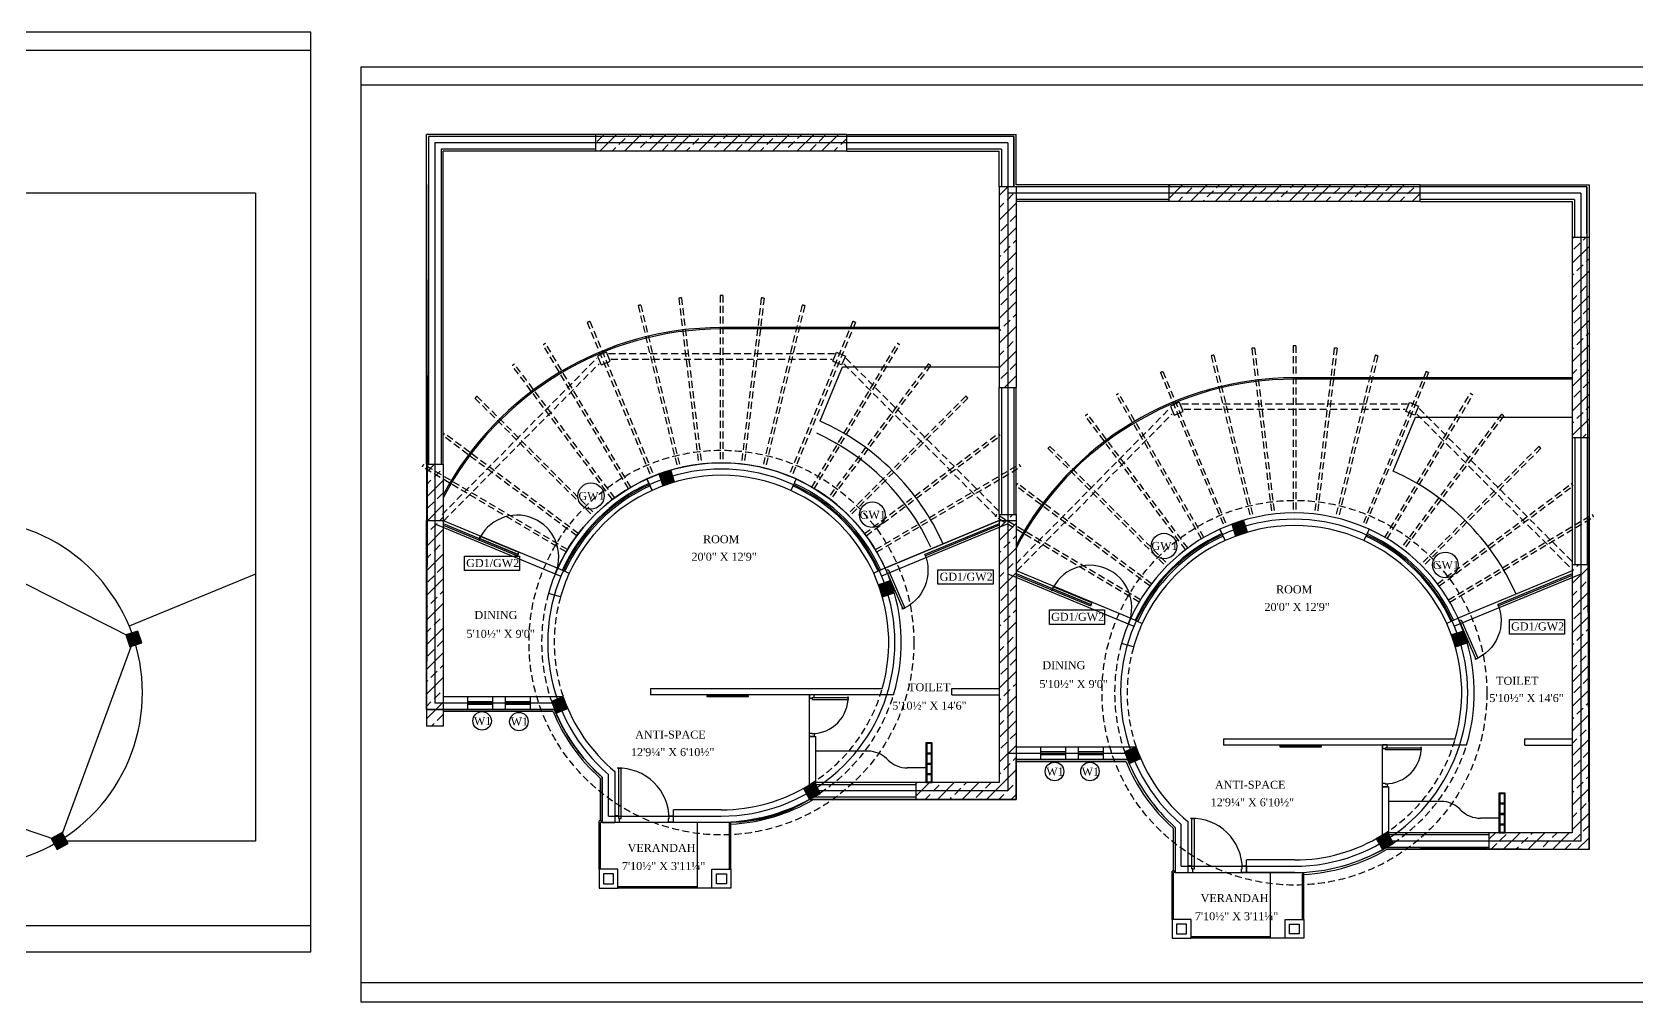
# Model space of a CAD drawing. Extents: x -87 to 3795, y -1857 to 1499.
# Drawn here: x 1951 to 3102, y -100 to 596 of the extents above; entities that cross this region are included whole.
import ezdxf

# ---------------------------------------------------------------- set-up
doc = ezdxf.new("R2010")
doc.units = 0
doc.header["$LTSCALE"] = 20
doc.header["$MEASUREMENT"] = 0
doc.linetypes.add('HIDDEN', pattern=[0.375, 0.25, -0.125])
doc.layers.get('0').update_dxf_attribs({"linetype": 'CONTINUOUS'})
for name, color, linetype in [('AREA', 3, 'CONTINUOUS'), ('border', 230, 'CONTINUOUS'), ('centreline', 31, 'CONTINUOUS'), ('COLUMN', 31, 'CONTINUOUS'), ('DOOR', 1, 'CONTINUOUS'), ('glass', 4, 'CONTINUOUS'), ('GLASS BRICKS', 4, 'CONTINUOUS'), ('HATCH', 8, 'CONTINUOUS'), ('kalkaal', 7, 'CONTINUOUS'), ('pergola', 7, 'CONTINUOUS'), ('text', 2, 'CONTINUOUS'), ('wall', 13, 'CONTINUOUS'), ('win text', 2, 'CONTINUOUS'), ('window', 4, 'CONTINUOUS'), ('window sill', 5, 'CONTINUOUS')]:
    doc.layers.add(name, color=color, linetype=linetype)
doc.layers.add('correct', color=230, linetype='CONTINUOUS', plot=False)
doc.styles.add('style5', font='times_2.ttf')
pattern_1 = [(45, (-93171.765, 73218.856), (-8.8388348, 8.8388348), []), (45, (-93162.926, 73218.856), (-8.8388348, 8.8388348), [6.25, -3.125])]

# ---------------------------------------------------------------- blocks, each defined once
blk = doc.blocks.new('DR1H902')
at = {"color": 0}
for p, q in [((-0.5, 0), (-0.5, 1)), ((-0.5, 1), (-0.45, 1)), ((-0.45, 0), (-0.45, 1)), ((-0.5, 0), (-0.45, 0))]:
    blk.add_line(p, q, dxfattribs=at)
blk.add_arc((-0.5, 0), 1, 0, 91.707, dxfattribs=at)
blk = doc.blocks.new('A$C3B4262AC')
at = {"layer": 'DOOR'}
for p, q in [((0, 4), (0, 0)), ((2.5, 4), (0, 4)), ((0, 0), (3, 0)), ((2.5, 2.25), (2.5, 4)), ((3, 2.25), (2.5, 2.25)), ((3, 0), (3, 2.25))]:
    blk.add_line(p, q, dxfattribs=at)
blk = doc.blocks.new('A$C1F9E242A')
blk.add_blockref('A$C3B4262AC', (0, 0))
at = {"xscale": -1}
blk.add_blockref('A$C3B4262AC', (36, 0), dxfattribs=at)
at = {"layer": 'DOOR', "xscale": -31, "yscale": 31, "zscale": 68.88888888888889}
blk.add_blockref('DR1H902', (18, 2.25), dxfattribs=at)
blk = doc.blocks.new('*U18')
at = {"xscale": 1.333333333333333, "yscale": 1.333333333333333, "zscale": 1.333333333333333}
blk.add_blockref('A$C1F9E242A', (-44, -5.4), dxfattribs=at)
blk = doc.blocks.new('DR1H1802')
at = {"color": 0}
for p, q in [((-0.5, 0.1125), (-1.5, 0.1125)), ((-1.5, 0.0625), (-1.5, 0.1125)), ((-0.5, 0.0625), (-1.5, 0.0625)), ((-0.5, 0.0625), (-0.5, 0.1125)), ((-0.5, 0.09375), (-0.5, 0.09375))]:
    blk.add_line(p, q, dxfattribs=at)
blk.add_arc((-0.5, 0), 1, 0, 180, dxfattribs=at)

msp = doc.modelspace()

# ---------------------------------------------------------------- hatches: boundary and pattern name
at = {"layer": 'HATCH'}
h = msp.add_hatch(dxfattribs=at)
h.set_pattern_fill('ANSI33', color=256, scale=50, style=0)
h.set_pattern_definition(pattern_1)
h.paths.add_polyline_path([(2355.2, 522.2), (2355.2, 510.2), (2535.2, 510.2), (2535.2, 522.2)])
h = msp.add_hatch(dxfattribs=at)
h.set_pattern_fill('ANSI33', color=256, scale=50, style=0)
h.set_pattern_definition(pattern_1)
h.paths.add_polyline_path([(2644.5, 340.8), (2656.5, 340.8), (2656.5, 484.7), (2644.5, 484.7)])
h = msp.add_hatch(dxfattribs=at)
h.set_pattern_fill('ANSI33', color=256, scale=50, style=0)
h.set_pattern_definition(pattern_1)
h.paths.add_polyline_path([(2766.3, 486.2), (2766.3, 474.2), (2946.3, 474.2), (2946.3, 474.2), (2946.3, 486.2)])
h = msp.add_hatch(dxfattribs=at)
h.set_pattern_fill('ANSI33', color=256, scale=50, style=0)
h.set_pattern_definition(pattern_1)
h.paths.add_polyline_path([(3067.5, 448.7), (3055.5, 448.7), (3055.5, 304.8), (3067.5, 304.8)])
h = msp.add_hatch(dxfattribs=at)
h.set_pattern_fill('ANSI33', color=256, scale=50, style=0)
h.set_pattern_definition(pattern_1)
h.paths.add_polyline_path([(2245.6, 285.6), (2233.6, 285.6), (2233.6, 97.7), (2245.6, 97.7)])
for points in [[(2400.2, 278.7), (2403.1, 270.1), (2411.6, 273), (2408.8, 281.5)], [(2811.2, 242.6), (2814, 234.1), (2822.6, 236.9), (2819.7, 245.5)], [(2557.8, 199.2), (2560.6, 190.6), (2569.1, 193.4), (2566.3, 202)], [(2018, 163.2), (2020.8, 154.6), (2029.4, 157.4), (2026.6, 166)], [(2968.8, 163.2), (2971.6, 154.7), (2980.2, 157.5), (2977.4, 166)], [(2323.2, 115.3), (2326.6, 107), (2334.9, 110.4), (2331.5, 118.7)], [(2734.2, 79.3), (2737.6, 71), (2745.9, 74.4), (2742.5, 82.7)], [(2504, 53.1), (2508.3, 45.2), (2516.2, 49.5), (2511.9, 57.4)], [(1964.3, 17.2), (1968.6, 9.3), (1976.5, 13.6), (1972.2, 21.5)], [(2914.9, 17.1), (2919.3, 9.2), (2927.2, 13.5), (2922.9, 21.4)]]:
    msp.add_hatch(color=256, dxfattribs=at).paths.add_polyline_path(points)
h = msp.add_hatch(dxfattribs=at)
h.set_pattern_fill('ANSI33', color=256, scale=50, style=0)
h.set_pattern_definition(pattern_1)
h.paths.add_polyline_path([(2644.5, 57.2), (2584.9, 57.2), (2584.9, 45.2), (2656.5, 45.2), (2656.5, 249.6), (2644.5, 249.6)])
h = msp.add_hatch(dxfattribs=at)
h.set_pattern_fill('ANSI33', color=256, scale=50, style=0)
h.set_pattern_definition(pattern_1)
h.paths.add_polyline_path([(3055.5, 21.2), (2995.9, 21.2), (2995.9, 9.2), (3067.5, 9.2), (3067.5, 213.6), (3055.5, 213.6)])

# ---------------------------------------------------------------- linework, layer by layer
for p, q in [((2233.6, 285.6), (2233.6, 522.2)), ((2355.2, 522.2), (2233.6, 522.2)), ((2535.2, 522.2), (2656.5, 522.2)), ((2656.5, 486.2), (2656.5, 522.2)), ((2245.6, 285.6), (2245.6, 510.2)), ((2355.2, 510.2), (2245.6, 510.2)), ((2535.2, 510.2), (2644.5, 510.2)), ((2644.5, 484.7), (2644.5, 510.2)), ((2766.3, 486.2), (2656.5, 486.2)), ((2946.3, 486.2), (3067.5, 486.2)), ((3067.5, 486.2), (3067.5, 448.7)), ((2766.3, 474.2), (2656.5, 474.2)), ((2946.3, 474.2), (3055.5, 474.2)), ((3055.5, 474.2), (3055.5, 448.7)), ((2529.8, 383.7), (2445.2, 383.7)), ((2529.8, 382.7), (2445.2, 382.7)), ((2644.5, 383.7), (2529.8, 383.7)), ((2644.5, 382.7), (2529.8, 382.7)), ((2515.9, 316.7), (2532, 355.5)), ((2532, 355.5), (2644.5, 355.5)), ((2940.8, 347.7), (2856.2, 347.7)), ((2940.8, 346.7), (2856.2, 346.7)), ((3055.5, 347.7), (2940.8, 347.7)), ((3055.5, 346.7), (2940.8, 346.7)), ((2644.5, 249.6), (2644.5, 340.8)), ((2656.5, 249.6), (2656.5, 340.8)), ((2926.9, 280.7), (2943, 319.5)), ((2943, 319.5), (3055.5, 319.5)), ((3055.5, 304.8), (3055.5, 213.6)), ((3067.5, 304.8), (3067.5, 213.6)), ((2245.6, 245.3), (2327.8, 211.2)), ((2644.5, 245.2), (2562.5, 211.2)), ((2656.5, 209.3), (2738.8, 175.2)), ((3055.5, 209.2), (2973.6, 175.2)), ((2508.4, 90.2), (2508.4, 120.2)), ((2610.4, 124.7), (2644.6, 124.7)), ((2610.4, 120.2), (2610.4, 124.7)), ((2610.4, 120.2), (2644.6, 120.2)), ((2324.4, 108.2), (2245.6, 108.2)), ((2919.4, 54.2), (2919.4, 84.2)), ((3021.5, 88.7), (3055.5, 88.7)), ((3021.5, 84.2), (3021.5, 88.7)), ((3021.5, 84.2), (3055.5, 84.2)), ((2552.4, 79.7), (2512.9, 79.7)), ((2735.5, 72.2), (2656.5, 72.2)), ((2358.2, 60.5), (2358.2, 29.7)), ((2591.9, 67.7), (2578.5, 67.7)), ((2584.9, 57.2), (2512.9, 57.2)), ((2584.9, 45.2), (2511.3, 45.2)), ((2963.4, 43.7), (2923.9, 43.7)), ((2359.7, 29.7), (2357.4, 29.7)), ((2357.4, -5), (2357.4, 29.7)), ((2359.7, 28.7), (2358.4, 28.7)), ((2358.4, -5), (2358.4, 28.7)), ((2427.9, -18.5), (2427.9, 28.7)), ((2450.9, -5), (2450.9, 28.9)), ((2451.9, -5), (2451.9, 28.9)), ((2769.2, 24.5), (2769.2, -6.3)), ((3002.9, 31.7), (2989.6, 31.7)), ((2995.9, 21.2), (2923.9, 21.2)), ((2995.9, 9.2), (2922.3, 9.2)), ((2770.7, -6.3), (2768.5, -6.3)), ((2768.5, -41), (2768.5, -6.3)), ((2770.7, -7.3), (2769.5, -7.3)), ((2769.5, -41), (2769.5, -7.3)), ((2839, -54.5), (2839, -7.3)), ((2862, -41), (2862, -7.1)), ((2863, -41), (2863, -7.1)), ((2427.9, -17.5), (2370.9, -17.5)), ((2438.4, -18.5), (2370.9, -18.5)), ((2839, -53.5), (2782, -53.5)), ((2849.5, -54.5), (2782, -54.5))]:
    msp.add_line(p, q)
for points in [[(2357.4, -18.5), (2370.9, -18.5), (2370.9, -5), (2357.4, -5)], [(2451.9, -18.5), (2438.4, -18.5), (2438.4, -5), (2451.9, -5)], [(2768.5, -54.5), (2782, -54.5), (2782, -41), (2768.5, -41)], [(2863, -54.5), (2849.5, -54.5), (2849.5, -41), (2863, -41)]]:
    msp.add_lwpolyline(points, close=True)
at = {"linetype": 'HIDDEN'}
for centre in [(2445.2, 157.7), (2856.2, 121.7)]:
    msp.add_circle(centre, 138, dxfattribs=at)
for centre, radius, start, end in [((2445.2, 157.7), 226, 90, 152.0209), ((2445.2, 157.7), 225, 90, 152.5041), ((2856.2, 121.7), 226, 90, 152.0669), ((2856.2, 121.7), 225, 90, 152.551), ((2445.2, 157.7), 174, 23.982, 66.018), ((2856.2, 121.7), 174, 23.982, 66.018), ((2445.2, 157.7), 129, 114.4991, 155.5009), ((2445.2, 157.7), 120, 114.4991, 155.5009), ((2445.2, 157.7), 120, 24.4991, 65.5009), ((2445.2, 157.7), 129, 24.4991, 65.5009), ((2856.2, 121.7), 129, 114.4991, 155.5009), ((2856.2, 121.7), 120, 114.4991, 155.5009), ((2856.2, 121.7), 120, 24.4991, 65.5009), ((2856.2, 121.7), 129, 24.4991, 65.5009), ((2445.2, 157.7), 130.5, 202.291, 228.1897), ((2549.5, 58.8), 21.1, 43.4413, 82.0364), ((2578.6, 87.5), 19.8, 225.7427, 270.1546), ((2856.2, 121.7), 130.5, 202.291, 228.1897), ((2445.2, 157.7), 130.5, 272.9649, 300.4503), ((2960.5, 22.8), 21.1, 43.4413, 82.0364), ((2989.6, 51.5), 19.8, 225.7427, 270.1546), ((2856.2, 121.7), 130.5, 272.9649, 300.4503)]:
    msp.add_arc(centre, radius, start, end)
for centre, radius, start, end in [((2445.2, 157.7), 129, 164.1278, 198.9656), ((2445.2, 157.7), 120, 164.1278, 198.9656), ((2856.2, 121.7), 129, 164.1278, 198.9656), ((2856.2, 121.7), 120, 164.1278, 198.9656), ((2445.2, 157.7), 120, 301.7883, 344.038), ((2445.2, 157.7), 129, 303.2907, 343.1003), ((2856.2, 121.7), 120, 301.7883, 344.038), ((2856.2, 121.7), 129, 303.2907, 343.1003)]:
    msp.add_arc(centre, radius, start, end, dxfattribs=at)
at = {"layer": 'AREA'}
for points in [[(2856.2, -7.3, 0.134203), (2922.1, 10.7), (3067.5, 9.2), (3066, 484.7), (2655, 484.7), (2655, 520.7), (2235.1, 520.7), (2233.6, 109.7), (2325.4, 109.7, 0.116775), (2359.7, 61.1), (2359.7, 28.7), (2451.9, 28.9, 0.14088), (2508.3, 45.2), (2656.5, 45.2), (2656.5, 73.7), (2736.5, 73.7, 0.116775), (2770.7, 25.1), (2770.7, -7.3), (2856.2, -7.3)], [(2245.6, 245.3), (2327.8, 211.2, -0.108644), (2361, 255.5, -0.198648), (2454.7, 286.4, -0.273839), (2562.5, 211.2), (2644.5, 245.2), (2656.5, 245.2), (2656.5, 45.2), (2508.3, 45.2, -0.054707), (2482.4, 34.2, -0.060154), (2451.9, 28.9), (2359.7, 28.7), (2359.7, 61.1, -0.046657), (2343.2, 78.7, -0.069738), (2325.4, 109.7), (2233.6, 109.7), (2233.6, 245.3), (2245.6, 245.3)]]:
    msp.add_lwpolyline(points, format="xyb", dxfattribs=at)
at = {"layer": 'border', "lineweight": -2}
for p, q in [((1237.7, 582.8), (2150.6, 582.8)), ((2186.5, 557.8), (3254.1, 557.8)), ((1237.7, -45.2), (2150.6, -45.2)), ((2186.5, -86.3), (3254.1, -86.3))]:
    msp.add_line(p, q, dxfattribs=at)
at = {"layer": 'centreline'}
for p, q in [((2650.5, 516.2), (2239.6, 516.2)), ((2239.6, 516.2), (2239.6, 114.2)), ((2650.5, 516.2), (2650.5, 51.2)), ((2110.9, 480.2), (1699.9, 480.2)), ((2110.9, 480.2), (2110.9, 15.2)), ((3061.5, 480.2), (2650.5, 480.2)), ((3061.5, 480.2), (3061.5, 15.2)), ((2239.6, 242.9), (2330.1, 205.4)), ((2650.5, 242.8), (2560.1, 205.4)), ((2023.7, 160.3), (1866.3, 239.9)), ((2110.9, 206.8), (2020.4, 169.4)), ((2650.5, 206.9), (2741, 169.4)), ((3061.5, 206.8), (2971.1, 169.4)), ((2023.7, 160.3), (1970.4, 15.4)), ((2328.4, 114.2), (2239.6, 114.2)), ((1789.3, 76.8), (1970.4, 15.4)), ((2739.4, 78.2), (2650.5, 78.2)), ((2364.1, 33.2), (2364.1, 63.2)), ((2650.5, 51.2), (2509.6, 51.2)), ((2364.1, 33.2), (2445.1, 33.2)), ((2775, -2.8), (2775, 27.2)), ((2110.9, 15.2), (1969.9, 15.2)), ((3061.5, 15.2), (2920.5, 15.2)), ((2775, -2.8), (2856.1, -2.8))]:
    msp.add_line(p, q, dxfattribs=at)
for centre in [(2445.1, 157.7), (1905.4, 121.7), (2856, 121.7)]:
    msp.add_arc(centre, 124.5, 269.991, 229.413, dxfattribs=at)
at = {"layer": 'COLUMN'}
for points in [[(2403.1, 270.1), (2411.6, 273), (2408.8, 281.5), (2400.2, 278.7)], [(2814, 234.1), (2822.6, 236.9), (2819.7, 245.5), (2811.2, 242.6)], [(2560.6, 190.6), (2569.1, 193.4), (2566.3, 202), (2557.8, 199.2)], [(2020.8, 154.6), (2029.4, 157.4), (2026.6, 166), (2018, 163.2)], [(2971.6, 154.7), (2980.2, 157.5), (2977.4, 166), (2968.8, 163.2)], [(2326.6, 107), (2334.9, 110.4), (2331.5, 118.7), (2323.2, 115.3)], [(2737.6, 71), (2745.9, 74.4), (2742.5, 82.7), (2734.2, 79.3)], [(2508.3, 45.2), (2516.2, 49.5), (2511.9, 57.4), (2504, 53.1)], [(1968.6, 9.3), (1976.5, 13.6), (1972.2, 21.5), (1964.3, 17.2)], [(2919.3, 9.2), (2927.2, 13.5), (2922.9, 21.4), (2914.9, 17.1)]]:
    msp.add_lwpolyline(points, close=True, dxfattribs=at)
at = {"layer": 'correct', "color": 3}
for points in [[(1237.7, -64.3), (2150.6, -64.3), (2150.6, 595.7), (1237.7, 595.7)], [(2186.5, -100.1), (3254.1, -100.1), (3254.1, 570.6), (2186.5, 570.6)]]:
    msp.add_lwpolyline(points, close=True, dxfattribs=at)
at = {"layer": 'correct'}
msp.add_arc((2445.2, 157.7), 165, 24.4991, 65.5009, dxfattribs=at)
at = {"layer": 'glass'}
for p, q in [((2245.6, 243.1), (2299.2, 220.9)), ((2245.6, 242), (2298.8, 220)), ((2644.5, 243), (2591.1, 220.9)), ((2644.5, 241.9), (2591.5, 220)), ((2656.5, 207.2), (2710.3, 184.9)), ((2656.5, 206.1), (2709.9, 184)), ((3055.5, 207), (3002.1, 184.9)), ((3055.5, 205.9), (3002.5, 184))]:
    msp.add_line(p, q, dxfattribs=at)
for points in [[(2434.7, 119.5), (2434.7, 119), (2464.7, 119), (2464.7, 119.5)], [(2845.7, 83.5), (2845.7, 83), (2875.7, 83), (2875.7, 83.5)]]:
    msp.add_lwpolyline(points, close=True, dxfattribs=at)
for centre, start, end in [((2445.2, 157.7), 156.5991, 156.9595), ((2445.2, 157.7), 23.0405, 23.4009), ((2856.2, 121.7), 156.5991, 156.9595), ((2856.2, 121.7), 23.0405, 23.4009)]:
    msp.add_arc(centre, 159, start, end, dxfattribs=at)
at = {"layer": 'GLASS BRICKS'}
for points in [[(2591.9, 85.7), (2591.9, 78.2), (2596.4, 78.2), (2596.4, 85.7)], [(2591.9, 78.2), (2591.9, 70.7), (2596.4, 70.7), (2596.4, 78.2)], [(2591.9, 70.7), (2591.9, 63.2), (2596.4, 63.2), (2596.4, 70.7)], [(2591.9, 63.2), (2591.9, 57.2), (2596.4, 57.2), (2596.4, 63.2)], [(3002.9, 49.7), (3002.9, 42.2), (3007.4, 42.2), (3007.4, 49.7)], [(3002.9, 42.2), (3002.9, 34.7), (3007.4, 34.7), (3007.4, 42.2)], [(3002.9, 34.7), (3002.9, 27.2), (3007.4, 27.2), (3007.4, 34.7)], [(3002.9, 27.2), (3002.9, 21.2), (3007.4, 21.2), (3007.4, 27.2)]]:
    msp.add_lwpolyline(points, close=True, dxfattribs=at)
at = {"layer": 'GLASS BRICKS', "color": 8}
for points in [[(2592.4, 85.2), (2592.4, 78.7), (2595.9, 78.7), (2595.9, 85.2)], [(2592.4, 77.7), (2592.4, 71.2), (2595.9, 71.2), (2595.9, 77.7)], [(2592.4, 70.2), (2592.4, 63.7), (2595.9, 63.7), (2595.9, 70.2)], [(2592.4, 62.7), (2592.4, 57.7), (2595.9, 57.7), (2595.9, 62.7)], [(3003.4, 49.2), (3003.4, 42.7), (3006.9, 42.7), (3006.9, 49.2)], [(3003.4, 41.7), (3003.4, 35.2), (3006.9, 35.2), (3006.9, 41.7)], [(3003.4, 34.2), (3003.4, 27.7), (3006.9, 27.7), (3006.9, 34.2)], [(3003.4, 26.7), (3003.4, 21.7), (3006.9, 21.7), (3006.9, 26.7)]]:
    msp.add_lwpolyline(points, close=True, dxfattribs=at)
at = {"layer": 'kalkaal'}
for points in [[(2358.9, 356.9), (2360.9, 357.7), (2362.3, 358.3), (2363.9, 358.9), (2365.4, 359.5), (2362.7, 366), (2361.6, 365.6), (2360.7, 365.2), (2359.8, 364.9), (2359.2, 364.6), (2356.2, 363.3)], [(2531.4, 356.9), (2529.5, 357.7), (2528, 358.3), (2526.5, 358.9), (2525, 359.5), (2527.6, 366), (2528.7, 365.6), (2529.6, 365.2), (2530.5, 364.9), (2531.1, 364.6), (2534.1, 363.3)], [(2769.9, 320.9), (2771.9, 321.7), (2773.4, 322.3), (2774.9, 322.9), (2776.4, 323.5), (2773.7, 330), (2772.6, 329.6), (2771.8, 329.2), (2770.9, 328.9), (2770.2, 328.6), (2767.3, 327.3)], [(2942.5, 320.9), (2940.5, 321.7), (2939.1, 322.3), (2937.5, 322.9), (2936, 323.5), (2938.7, 330), (2939.8, 329.6), (2940.7, 329.2), (2941.5, 328.9), (2942.2, 328.6), (2945.2, 327.3)], [(2360.7, -15.3), (2367.7, -15.3), (2367.7, -8.3), (2360.7, -8.3)], [(2448.7, -15.3), (2441.7, -15.3), (2441.7, -8.3), (2448.7, -8.3)], [(2771.7, -51.3), (2778.7, -51.3), (2778.7, -44.3), (2771.7, -44.3)], [(2859.7, -51.3), (2852.7, -51.3), (2852.7, -44.3), (2859.7, -44.3)]]:
    msp.add_lwpolyline(points, close=True, dxfattribs=at)
at = {"layer": 'pergola', "linetype": 'HIDDEN'}
for p, q in [((2414.6, 404.9), (2428.8, 285.9)), ((2416.5, 405.1), (2430.8, 286.2)), ((2444.2, 406.7), (2444.2, 287)), ((2446.2, 406.7), (2446.2, 287)), ((2473.8, 405.1), (2459.5, 286.2)), ((2475.8, 404.9), (2461.5, 285.9)), ((2385.4, 399.5), (2413.7, 282.9)), ((2387.3, 399.9), (2415.6, 283.5)), ((2503, 399.9), (2474.7, 283.5)), ((2504.9, 399.5), (2476.6, 282.9)), ((2348.9, 387.4), (2394.9, 276.5)), ((2350.8, 388.2), (2396.7, 277.2)), ((2539.5, 388.2), (2493.6, 277.2)), ((2541.4, 387.4), (2495.4, 276.5)), ((2378.5, 268.2), (2317.3, 371.4)), ((2380.2, 269.2), (2319, 372.4)), ((2510.1, 269.1), (2571.3, 372.4)), ((2511.8, 268.1), (2573, 371.4)), ((2825.6, 368.9), (2839.9, 249.9)), ((2827.6, 369.1), (2841.8, 250.2)), ((2855.2, 370.7), (2855.2, 251)), ((2857.2, 370.7), (2857.2, 251)), ((2884.8, 369.1), (2870.6, 250.2)), ((2886.8, 368.9), (2872.6, 249.9)), ((2244.9, 249.6), (2355.8, 361.8)), ((2246, 245.1), (2357.4, 357.8)), ((2368.6, 261.6), (2296.7, 357.6)), ((2364.1, 365.1), (2526.2, 365.1)), ((2365.8, 361.1), (2524.5, 361.1)), ((2593.6, 357.6), (2521.6, 261.5)), ((2532.9, 357.7), (2642.9, 247.7)), ((2534.5, 361.7), (2644.4, 251.8)), ((2796.4, 363.5), (2824.8, 246.9)), ((2798.4, 363.9), (2826.7, 247.5)), ((2914, 363.9), (2885.7, 247.5)), ((2916, 363.5), (2887.7, 246.9)), ((2367, 260.4), (2295.1, 356.4)), ((2595.2, 356.4), (2523.2, 260.3)), ((2760, 351.4), (2806, 240.5)), ((2761.8, 352.2), (2807.8, 241.2)), ((2950.6, 352.2), (2904.6, 241.2)), ((2952.4, 351.4), (2906.5, 240.5)), ((2269.8, 334.5), (2354.7, 249.6)), ((2620.5, 334.5), (2535.6, 249.6)), ((2789.6, 232.2), (2728.4, 335.4)), ((2791.3, 233.2), (2730.1, 336.4)), ((2921.1, 233.1), (2982.3, 336.4)), ((2922.8, 232.1), (2984.1, 335.4)), ((2268.4, 333.1), (2353.3, 248.2)), ((2621.9, 333.1), (2537, 248.2)), ((2656.5, 214.2), (2766.8, 325.8)), ((2775.2, 329.1), (2937.2, 329.1)), ((2776.8, 325.1), (2935.6, 325.1)), ((2945.6, 325.7), (3055.4, 215.8)), ((2657.1, 209.1), (2768.5, 321.8)), ((2778.1, 224.4), (2706.1, 320.4)), ((2779.7, 225.6), (2707.7, 321.6)), ((3004.7, 321.6), (2932.7, 225.5)), ((3006.3, 320.4), (2934.3, 224.3)), ((2943.9, 321.7), (3055.5, 210.1)), ((2341.3, 234.3), (2245.3, 306.2)), ((2342.5, 235.9), (2246.5, 307.8)), ((2547.8, 235.9), (2643.9, 307.8)), ((2549, 234.3), (2645.1, 306.2)), ((2679.4, 297.1), (2764.3, 212.2)), ((2680.8, 298.5), (2765.8, 213.6)), ((3031.6, 298.5), (2946.7, 213.6)), ((3033, 297.1), (2948.1, 212.2)), ((2333.7, 222.7), (2230.5, 283.9)), ((2334.7, 224.4), (2231.5, 285.6)), ((2555.6, 224.4), (2658.8, 285.6)), ((2556.6, 222.7), (2659.8, 283.9)), ((2752.4, 198.3), (2656.3, 270.2)), ((2753.6, 199.9), (2657.5, 271.8)), ((2958.9, 199.9), (3054.9, 271.8)), ((2960.1, 198.3), (3056.1, 270.2)), ((2744.7, 186.7), (2641.5, 247.9)), ((2745.8, 188.4), (2642.5, 249.6)), ((2966.7, 188.4), (3069.9, 249.6)), ((2967.7, 186.7), (3070.9, 247.9))]:
    msp.add_line(p, q, dxfattribs=at)
for centre, start, end in [((2445.2, 157.7), 96.5984, 97.0587), ((2445.2, 157.7), 89.7699, 90.2301), ((2445.2, 157.7), 82.9413, 83.4016), ((2445.2, 157.7), 103.4308, 103.891), ((2445.2, 157.7), 76.109, 76.5692), ((2445.2, 157.7), 112.2699, 112.7301), ((2445.2, 157.7), 67.2699, 67.7301), ((2445.2, 157.7), 120.4359, 120.8961), ((2445.2, 157.7), 59.1035, 59.5637), ((2856.2, 121.7), 96.5984, 97.0587), ((2856.2, 121.7), 89.7699, 90.2301), ((2856.2, 121.7), 82.9413, 83.4016), ((2445.2, 157.7), 126.6036, 127.0638), ((2445.2, 157.7), 52.9363, 53.3965), ((2856.2, 121.7), 103.4308, 103.891), ((2856.2, 121.7), 76.109, 76.5692), ((2856.2, 121.7), 112.2699, 112.7301), ((2856.2, 121.7), 67.2699, 67.7301), ((2445.2, 157.7), 134.7699, 135.2301), ((2445.2, 157.7), 44.7699, 45.2301), ((2856.2, 121.7), 120.4359, 120.8961), ((2856.2, 121.7), 59.1035, 59.5637), ((2856.2, 121.7), 126.6036, 127.0638), ((2856.2, 121.7), 52.9363, 53.3965), ((2445.2, 157.7), 142.9363, 143.3965), ((2445.2, 157.7), 36.6035, 37.0637), ((2856.2, 121.7), 134.7699, 135.2301), ((2856.2, 121.7), 44.7699, 45.2301), ((2445.2, 157.7), 149.1035, 149.5637), ((2445.2, 157.7), 30.4363, 30.8965), ((2856.2, 121.7), 142.9363, 143.3965), ((2856.2, 121.7), 36.6035, 37.0637), ((2856.2, 121.7), 149.1035, 149.5637), ((2856.2, 121.7), 30.4363, 30.8965)]:
    msp.add_arc(centre, 249, start, end, dxfattribs=at)
at = {"layer": 'wall'}
for p, q in [((2355.2, 520.7), (2235.1, 520.7)), ((2235.1, 520.7), (2235.1, 285.6)), ((2535.2, 522.2), (2355.2, 522.2)), ((2355.2, 510.2), (2355.2, 522.2)), ((2535.2, 510.2), (2535.2, 522.2)), ((2655, 520.7), (2535.2, 520.7)), ((2655, 520.7), (2655, 484.7)), ((2355.2, 511.7), (2244.1, 511.7)), ((2244.1, 511.7), (2244.1, 285.6)), ((2535.2, 510.2), (2355.2, 510.2)), ((2646, 511.7), (2535.2, 511.7)), ((2646, 511.7), (2646, 484.7)), ((2766.3, 484.7), (2644.5, 484.7)), ((2644.5, 484.7), (2644.5, 340.8)), ((2656.5, 484.7), (2656.5, 340.8)), ((2946.3, 486.2), (2766.3, 486.2)), ((2766.3, 474.2), (2766.3, 486.2)), ((2946.3, 474.2), (2946.3, 486.2)), ((3066, 484.7), (2946.3, 484.7)), ((3066, 484.7), (3066, 448.7)), ((2766.3, 475.7), (2656.5, 475.7)), ((2946.3, 474.2), (2766.3, 474.2)), ((3057, 475.7), (2946.3, 475.7)), ((3057, 475.7), (3057, 448.7)), ((3055.5, 448.7), (3067.5, 448.7)), ((3055.5, 448.7), (3055.5, 304.8)), ((3067.5, 448.7), (3067.5, 304.8)), ((2644.5, 340.8), (2656.5, 340.8)), ((2646, 340.8), (2646, 249.6)), ((2655, 340.8), (2655, 249.6)), ((3055.5, 304.8), (3067.5, 304.8)), ((3057.2, 304.8), (3057.2, 213.6)), ((3066.2, 304.8), (3066.2, 213.6)), ((2233.6, 285.6), (2233.6, 97.7)), ((2233.6, 285.6), (2245.6, 285.6)), ((2245.6, 285.6), (2245.6, 97.7)), ((2391.7, 275.1), (2395.4, 266.9)), ((2395.4, 266.9), (2391.7, 275.1)), ((2498.7, 275.1), (2494.9, 266.9)), ((2644.5, 249.6), (2644.5, 57.2)), ((2644.5, 249.6), (2656.5, 249.6)), ((2656.5, 249.6), (2656.5, 45.2)), ((2802.7, 239.1), (2806.4, 230.9)), ((2806.4, 230.9), (2802.7, 239.1)), ((2909.7, 239.1), (2906, 230.9)), ((2327.8, 211.2), (2336, 207.5)), ((2562.5, 211.2), (2554.4, 207.5)), ((3055.5, 213.6), (3055.5, 21.2)), ((3055.5, 213.6), (3067.5, 213.6)), ((3067.5, 213.6), (3067.5, 9.2)), ((2329.7, 190.6), (2321.1, 193)), ((2738.8, 175.2), (2747, 171.5)), ((2973.6, 175.2), (2965.4, 171.5)), ((2740.8, 154.6), (2732.1, 157)), ((2263, 118.7), (2245.6, 118.7)), ((2263, 118.7), (2263, 109.7)), ((2281, 118.7), (2281, 109.7)), ((2290, 118.7), (2281, 118.7)), ((2290, 118.7), (2290, 109.7)), ((2308, 118.7), (2308, 109.7)), ((2331.7, 118.7), (2308, 118.7)), ((2394.4, 124.7), (2394.4, 120.2)), ((2394.4, 124.7), (2560.5, 124.7)), ((2568.6, 120.2), (2394.4, 120.2)), ((2263, 109.7), (2245.6, 109.7)), ((2290, 109.7), (2281, 109.7)), ((2325.4, 109.7), (2308, 109.7)), ((2245.6, 97.7), (2233.6, 97.7)), ((2508.4, 90.2), (2512.9, 90.2)), ((2508.4, 55.7), (2508.4, 90.2)), ((2512.9, 55.7), (2512.9, 90.2)), ((2674, 82.7), (2656.5, 82.7)), ((2674, 82.7), (2674, 73.7)), ((2692, 82.7), (2692, 73.7)), ((2701, 82.7), (2692, 82.7)), ((2701, 82.7), (2701, 73.7)), ((2719, 82.7), (2719, 73.7)), ((2742.7, 82.7), (2719, 82.7)), ((2805.2, 88.7), (2805.2, 84.2)), ((2805.2, 88.7), (2971.6, 88.7)), ((2979.6, 84.2), (2805.2, 84.2)), ((2674, 73.7), (2656.5, 73.7)), ((2701, 73.7), (2692, 73.7)), ((2736.5, 73.7), (2719, 73.7)), ((2359.7, 61.1), (2359.7, 28.7)), ((2368.7, 65.3), (2368.7, 28.7)), ((2584.9, 46.7), (2510.9, 46.7)), ((2584.9, 55.7), (2512.9, 55.7)), ((2584.9, 45.2), (2584.9, 57.2)), ((2644.5, 57.2), (2584.9, 57.2)), ((2919.4, 54.2), (2923.9, 54.2)), ((2919.4, 19.7), (2919.4, 54.2)), ((2923.9, 19.7), (2923.9, 54.2)), ((2445.2, 37.7), (2410.7, 37.7)), ((2410.7, 28.7), (2410.7, 37.7)), ((2656.5, 45.2), (2584.9, 45.2)), ((2359.7, 28.7), (2368.7, 28.7)), ((2445.2, 28.7), (2410.7, 28.7)), ((2770.7, 25.1), (2770.7, -7.3)), ((2779.7, 29.3), (2779.7, -7.3)), ((2995.9, 19.7), (2923.9, 19.7)), ((2995.9, 9.2), (2995.9, 21.2)), ((3055.5, 21.2), (2995.9, 21.2)), ((2856.2, 1.7), (2821.7, 1.7)), ((2821.7, -7.3), (2821.7, 1.7)), ((2995.9, 10.7), (2921.9, 10.7)), ((3067.5, 9.2), (2995.9, 9.2)), ((2770.7, -7.3), (2779.7, -7.3)), ((2856.2, -7.3), (2821.7, -7.3))]:
    msp.add_line(p, q, dxfattribs=at)
for centre, radius, start, end in [((2445.2, 157.7), 129, 65.5009, 114.4991), ((2445.2, 157.7), 120, 65.5009, 114.4991), ((2856.2, 121.7), 129, 65.5009, 114.4991), ((2856.2, 121.7), 120, 65.5009, 114.4991), ((2445.2, 157.7), 129, 155.5005, 164.1278), ((2445.2, 157.7), 120, 155.5005, 164.1278), ((2445.2, 157.7), 120, 344.038, 24.4991), ((2445.2, 157.7), 129, 343.1003, 24.4991), ((2856.2, 121.7), 129, 155.5005, 164.1278), ((2856.2, 121.7), 129, 343.1003, 24.4991), ((2856.2, 121.7), 120, 155.5005, 164.1278), ((2856.2, 121.7), 120, 344.038, 24.4991), ((2445.2, 157.7), 120, 198.9656, 230.3943), ((2445.2, 157.7), 129, 201.8448, 228.4869), ((2856.2, 121.7), 120, 198.9656, 230.3943), ((2856.2, 121.7), 129, 201.8448, 228.4869), ((2445.2, 157.7), 120, 269.9908, 301.7883), ((2445.2, 157.7), 129, 269.9911, 300.6312), ((2856.2, 121.7), 120, 269.9908, 301.7883), ((2856.2, 121.7), 129, 269.9911, 300.6312)]:
    msp.add_arc(centre, radius, start, end, dxfattribs=at)
at = {"layer": 'win text', "color": 0}
for points in [[(2260.9, 219.7), (2300.4, 219.7), (2300.4, 209.3), (2260.9, 209.3)], [(2600.5, 209.9), (2640, 209.9), (2640, 199.5), (2600.5, 199.5)], [(2680.5, 181.1), (2720, 181.1), (2720, 170.7), (2680.5, 170.7)], [(3010.4, 174.2), (3049.9, 174.2), (3049.9, 163.8), (3010.4, 163.8)]]:
    msp.add_lwpolyline(points, close=True, dxfattribs=at)
at = {"layer": 'win text', "color": 7}
for centre, radius in [((2351.6, 262.9), 9.41), ((2553.4, 249.4), 9.18), ((2762.6, 226.9), 9.18), ((2964.4, 213.4), 9.18), ((2273.5, 101.5), 6.64), ((2299.9, 101), 6.64), ((2684.1, 65.2), 6.64), ((2709.5, 65.2), 6.64)]:
    msp.add_circle(centre, radius, dxfattribs=at)
at = {"layer": 'window'}
for p, q in [((2281, 115.2), (2263, 115.2)), ((2308, 115.2), (2290, 115.2)), ((2281, 113.2), (2263, 113.2)), ((2308, 113.2), (2290, 113.2)), ((2692, 79.2), (2674, 79.2)), ((2692, 77.2), (2674, 77.2)), ((2719, 79.2), (2701, 79.2)), ((2719, 77.2), (2701, 77.2))]:
    msp.add_line(p, q, dxfattribs=at)
for centre, radius, start, end in [((2445.2, 157.7), 125.5, 114.4991, 155.5009), ((2445.2, 157.7), 123.5, 114.4991, 155.5009), ((2445.2, 157.7), 123.5, 24.4991, 65.5009), ((2445.2, 157.7), 125.5, 24.4991, 65.5009), ((2856.2, 121.7), 125.5, 114.4991, 155.5009), ((2856.2, 121.7), 123.5, 114.4991, 155.5009), ((2856.2, 121.7), 123.5, 24.4991, 65.5009), ((2856.2, 121.7), 125.5, 24.4991, 65.5009)]:
    msp.add_arc(centre, radius, start, end, dxfattribs=at)
at = {"layer": 'window sill'}
for p, q in [((2281, 118.7), (2263, 118.7)), ((2308, 118.7), (2290, 118.7)), ((2281, 109.7), (2263, 109.7)), ((2308, 109.7), (2290, 109.7)), ((2692, 82.7), (2674, 82.7)), ((2719, 82.7), (2701, 82.7)), ((2692, 73.7), (2674, 73.7)), ((2719, 73.7), (2701, 73.7))]:
    msp.add_line(p, q, dxfattribs=at)

# ---------------------------------------------------------------- block references
at = {"layer": 'DOOR', "xscale": -0.625, "yscale": 0.625, "zscale": 0.625, "rotation": 270}
for p in [(2511.7, 117.8), (2922.8, 81.8)]:
    msp.add_blockref('*U18', p, dxfattribs=at)
at = {"layer": 'DOOR', "xscale": -0.875, "yscale": 0.875, "zscale": 0.875}
for p in [(2372.1, 33.5), (2783.2, -2.5)]:
    msp.add_blockref('*U18', p, dxfattribs=at)
at = {"layer": 'glass'}
for name, p, xscale, yscale, zscale, rotation in [('DR1H1802', (2312.4, 213.4), 29.98128367759346, 29.98128367759346, 66.62507483909657, 337.4999999996886), ('DR1H902', (2577.1, 215.4), -30.00457211270786, 30.00457211270787, 66.67682691712858, 203.3883489250584), ('DR1H1802', (2723.4, 177.4), 29.98128367759346, 29.98128367759346, 66.62507483909657, 337.4999999996886), ('DR1H902', (2988.2, 179.4), -30.00457211270786, 30.00457211270787, 66.67682691712858, 203.3883489250584)]:
    msp.add_blockref(name, p, dxfattribs=dict(at, xscale=xscale, yscale=yscale, zscale=zscale, rotation=rotation))

# ---------------------------------------------------------------- texts
at = {"layer": 'text', "style": 'style5'}
for s, height, p in [('ROOM', 5.74, (2432, 229)), ('20\'0" X 12\'9"', 5.739, (2423.7, 216.4)), ('ROOM', 5.74, (2843, 193)), ('20\'0" X 12\'9"', 5.739, (2834.7, 180.4)), ('DINING', 5.74, (2268, 174.6)), ('5\'10½" X 9\'0"', 5.739, (2262.3, 161.1)), ('DINING', 5.74, (2675.4, 138.6)), ('TOILET', 5.74, (2579.1, 122.8)), ('5\'10½" X 9\'0"', 5.739, (2673.3, 125.1)), ('TOILET', 5.74, (3000.9, 127.4)), ('5\'10½" X 14\'6"', 5.739, (2567.7, 109.6)), ('5\'10½" X 14\'6"', 5.739, (2996, 115)), ('ANTI-SPACE', 5.74, (2383.3, 88.8)), ('12\'9¼" X 6\'10½"', 5.739, (2380.3, 76.2)), ('ANTI-SPACE', 5.74, (2799.2, 52.8)), ('12\'9¼" X 6\'10½"', 5.739, (2796.1, 40.2)), ('VERANDAH', 5.74, (2377.9, 7.5)), ('7\'10½" X 3\'11¼"', 5.739, (2373.8, -5.5)), ('VERANDAH', 5.74, (2788.9, -28.5)), ('7\'10½" X 3\'11¼"', 5.739, (2784.8, -41.5))]:
    msp.add_text(s, height=height, dxfattribs=at).set_placement(p)
at = {"layer": 'win text', "style": 'style5'}
for s, p in [('GW1', (2342.6, 260)), ('GW1', (2544.3, 246.5)), ('GW1', (2753.6, 224.2)), ('GD1/GW2', (2262.1, 211.9)), ('GD1/GW2', (2601.7, 202.1)), ('GW1', (2955.4, 210.5)), ('GD1/GW2', (2681.7, 173.3)), ('GD1/GW2', (3011.6, 166.4)), ('W1', (2267.6, 98.6)), ('W1', (2294, 98.2)), ('W1', (2678.2, 62.3)), ('W1', (2703.6, 62.3))]:
    msp.add_text(s, height=5.74, dxfattribs=at).set_placement(p)

doc.saveas('drawing.dxf')
